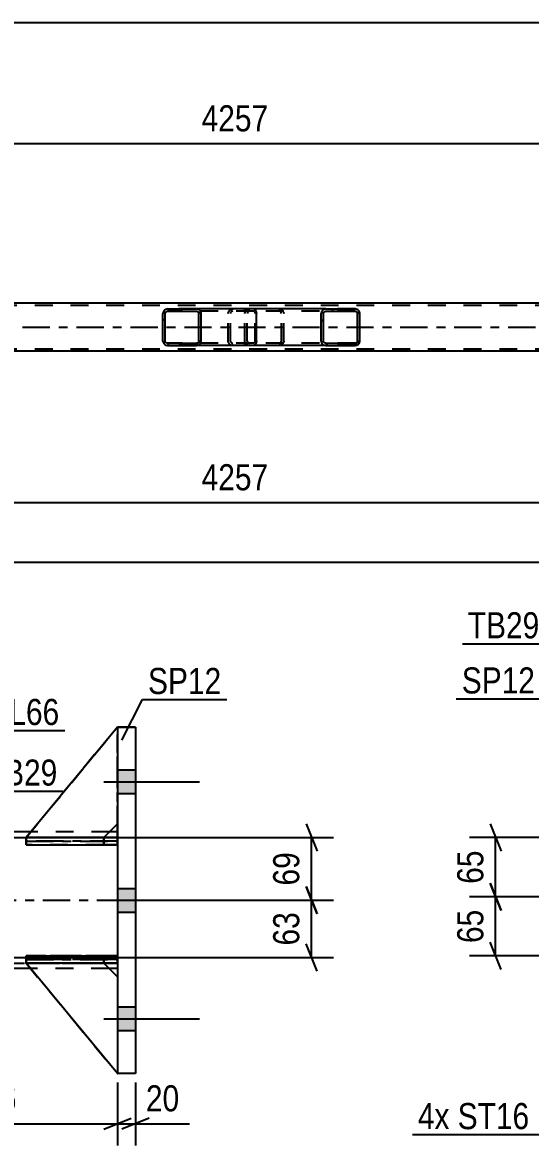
# Model space of a CAD drawing. Header units: millimetres. Extents: x 0 to 841, y 0 to 594.
# Drawn here: x 215.1 to 270.8, y 141.5 to 264.7 of the extents above; entities that cross this region are included whole.
import ezdxf

# ---------------------------------------------------------------- set-up
doc = ezdxf.new("R2010")
doc.units = ezdxf.units.MM
doc.linetypes.add('DXK_LINE_DOT2', pattern=[3.9198, 1.9599, -1.9599])
doc.linetypes.add('DXK_LINE_DOT3', pattern=[5.9187, 2.979, -0.9799, 0.9799, -0.9799])
doc.styles.add('Arial Narrow', font='ARIALN.TTF', dxfattribs={"height": 0.2})

# ---------------------------------------------------------------- blocks, each defined once
blk = doc.blocks.new('Part-247305199-1520 - 1374')
at = {"color": 7, "linetype": 'DXK_LINE_DOT2'}
for p, q in [((215.49, 161.51), (215.49, 162.31)), ((215.49, 162.31), (223.99, 162.31)), ((225.49, 162.31), (215.49, 162.31)), ((223.99, 161.51), (215.49, 161.51)), ((215.49, 161.51), (225.49, 161.51)), ((223.99, 161.51), (223.99, 162.31)), ((223.99, 162.31), (225.49, 162.31)), ((225.49, 161.51), (223.99, 161.51)), ((225.49, 161.51), (225.49, 162.31)), ((225.49, 161.51), (225.49, 162.31)), ((225.49, 162.31), (225.49, 162.31)), ((225.49, 161.51), (225.49, 161.51))]:
    blk.add_line(p, q, dxfattribs=at)
at = {"color": 7, "linetype": 'DXK_LINE_DOT3'}
for p, q in [((225.49, 161.91), (215.49, 161.91)), ((215.49, 161.91), (225.49, 161.91))]:
    blk.add_line(p, q, dxfattribs=at)
blk = doc.blocks.new('Part-247305199-1510 - 1374')
at = {"color": 2, "linetype": 'Continuous'}
for p, q in [((215.49, 161.5), (215.49, 161.5)), ((223.99, 161.5), (215.49, 161.5)), ((225.49, 149.41), (215.49, 161.5)), ((223.99, 161.5), (223.99, 161.5)), ((223.99, 161.5), (225.49, 160))]:
    blk.add_line(p, q, dxfattribs=at)
at = {"color": 7, "linetype": 'DXK_LINE_DOT2'}
for p, q in [((215.49, 161.5), (223.99, 161.5)), ((225.49, 149.41), (215.49, 161.5)), ((223.99, 161.5), (225.49, 160)), ((225.49, 160), (225.49, 149.41))]:
    blk.add_line(p, q, dxfattribs=at)
at = {"color": 7, "linetype": 'DXK_LINE_DOT3'}
for p, q in [((215.49, 161.5), (225.49, 161.5)), ((225.49, 161.5), (225.49, 149.41))]:
    blk.add_line(p, q, dxfattribs=at)
blk = doc.blocks.new('Bolt-247305199-1382 - 1374')
at = {"linetype": 'Continuous'}
for points in [[(227.49, 180.11), (227.49, 182.71), (225.49, 182.71), (225.49, 180.11)], [(227.49, 180.11), (227.49, 182.71), (225.49, 182.71), (225.49, 180.11)], [(227.49, 180.11), (227.49, 182.71), (225.49, 182.71), (225.49, 180.11)], [(227.49, 167.11), (227.49, 169.71), (225.49, 169.71), (225.49, 167.11)], [(227.49, 167.11), (227.49, 169.71), (225.49, 169.71), (225.49, 167.11)], [(227.49, 154.11), (227.49, 156.71), (225.49, 156.71), (225.49, 154.11)], [(227.49, 154.11), (227.49, 156.71), (225.49, 156.71), (225.49, 154.11)], [(227.49, 154.11), (227.49, 156.71), (225.49, 156.71), (225.49, 154.11)]]:
    blk.add_hatch(color=1, dxfattribs=at).paths.add_polyline_path(points)
at = {"color": 1, "linetype": 'Continuous'}
for p, q in [((225.49, 182.71), (227.49, 182.71)), ((225.49, 182.71), (227.49, 182.71)), ((225.49, 182.71), (227.49, 182.71)), ((223.99, 181.41), (234.49, 181.41)), ((223.99, 181.41), (234.49, 181.41)), ((223.99, 181.41), (234.49, 181.41)), ((225.49, 180.11), (227.49, 180.11)), ((225.49, 180.11), (227.49, 180.11)), ((225.49, 180.11), (227.49, 180.11)), ((225.49, 169.71), (227.49, 169.71)), ((225.49, 169.71), (227.49, 169.71)), ((223.99, 168.41), (234.49, 168.41)), ((223.99, 168.41), (234.49, 168.41)), ((225.49, 167.11), (227.49, 167.11)), ((225.49, 167.11), (227.49, 167.11)), ((225.49, 156.71), (227.49, 156.71)), ((225.49, 156.71), (227.49, 156.71)), ((225.49, 156.71), (227.49, 156.71)), ((223.99, 155.41), (234.49, 155.41)), ((223.99, 155.41), (234.49, 155.41)), ((223.99, 155.41), (234.49, 155.41)), ((225.49, 154.11), (227.49, 154.11)), ((225.49, 154.11), (227.49, 154.11)), ((225.49, 154.11), (227.49, 154.11))]:
    blk.add_line(p, q, dxfattribs=at)
blk = doc.blocks.new('Part-247305199-1519 - 1374')
at = {"color": 7, "linetype": 'DXK_LINE_DOT2'}
for p, q in [((225.49, 187.41), (215.49, 175.3)), ((215.49, 175.3), (225.49, 187.41)), ((225.49, 176.8), (225.49, 187.41)), ((223.99, 175.3), (225.49, 176.8)), ((223.99, 175.3), (225.49, 176.8)), ((215.49, 175.3), (223.99, 175.3)), ((215.49, 175.3), (215.49, 175.3)), ((223.99, 175.3), (215.49, 175.3)), ((223.99, 175.3), (223.99, 175.3))]:
    blk.add_line(p, q, dxfattribs=at)
at = {"color": 7, "linetype": 'DXK_LINE_DOT3'}
for p, q in [((225.49, 175.3), (225.49, 187.41)), ((215.49, 175.3), (225.49, 175.3))]:
    blk.add_line(p, q, dxfattribs=at)
blk = doc.blocks.new('Part-247305199-1516 - 1374')
at = {"color": 2, "linetype": 'Continuous'}
for p, q in [((225.49, 187.41), (215.49, 175.3)), ((224, 175.31), (225.49, 176.8)), ((216.74, 175.3), (215.49, 175.3)), ((215.49, 175.3), (215.49, 175.3))]:
    blk.add_line(p, q, dxfattribs=at)
at = {"color": 7, "linetype": 'DXK_LINE_DOT2'}
for p, q in [((215.49, 175.3), (225.49, 187.41)), ((225.49, 176.8), (225.49, 187.41)), ((223.99, 175.3), (225.49, 176.8)), ((223.99, 175.3), (215.49, 175.3)), ((223.99, 175.3), (216.74, 175.3)), ((223.99, 175.3), (224, 175.31)), ((223.99, 175.3), (223.99, 175.3))]:
    blk.add_line(p, q, dxfattribs=at)
at = {"color": 7, "linetype": 'DXK_LINE_DOT3'}
for p, q in [((225.49, 175.3), (225.49, 187.41)), ((215.49, 175.3), (225.49, 175.3))]:
    blk.add_line(p, q, dxfattribs=at)
blk = doc.blocks.new('Part-247305199-1551 - 1374')
at = {"color": 2, "linetype": 'Continuous'}
for p, q in [((225.49, 187.41), (227.49, 187.41)), ((225.49, 187.41), (225.49, 187.41)), ((225.49, 187.41), (225.49, 149.41)), ((227.49, 187.41), (227.49, 187.41)), ((227.49, 187.41), (227.49, 149.41)), ((227.49, 149.41), (225.49, 149.41))]:
    blk.add_line(p, q, dxfattribs=at)
at = {"color": 7, "linetype": 'DXK_LINE_DOT2'}
for p, q in [((227.49, 187.41), (225.49, 187.41)), ((225.49, 187.41), (225.49, 187.41)), ((227.49, 187.41), (227.49, 187.41)), ((227.49, 149.41), (225.49, 149.41))]:
    blk.add_line(p, q, dxfattribs=at)
blk = doc.blocks.new('Part-247305199-1482 - 1374')
at = {"color": 2, "linetype": 'Continuous'}
for p, q in [((215.99, 175.91), (205.49, 175.91)), ((225.49, 175.91), (224.6, 175.91)), ((215.98, 160.91), (205.49, 160.91)), ((225.49, 160.91), (224.58, 160.91))]:
    blk.add_line(p, q, dxfattribs=at)
at = {"color": 7, "linetype": 'DXK_LINE_DOT2'}
for p, q in [((205.49, 160.91), (205.49, 175.91)), ((225.49, 175.31), (205.49, 175.31)), ((224.6, 175.91), (215.99, 175.91)), ((225.49, 175.91), (225.49, 160.91)), ((205.49, 161.51), (225.49, 161.51)), ((224.58, 160.91), (215.98, 160.91))]:
    blk.add_line(p, q, dxfattribs=at)
at = {"color": 7, "linetype": 'DXK_LINE_DOT3'}
blk.add_line((205.49, 168.41), (225.49, 168.41), dxfattribs=at)
blk = doc.blocks.new('Part-247305199-1513 - 1374')
at = {"color": 7, "linetype": 'DXK_LINE_DOT2'}
for p, q in [((215.49, 161.5), (223.99, 161.5)), ((225.49, 149.41), (215.49, 161.5)), ((215.49, 161.5), (215.49, 161.5)), ((223.99, 161.5), (215.49, 161.5)), ((215.49, 161.5), (225.49, 149.41)), ((223.99, 161.5), (225.49, 160)), ((223.99, 161.5), (223.99, 161.5)), ((225.49, 160), (223.99, 161.5)), ((225.49, 160), (225.49, 149.41))]:
    blk.add_line(p, q, dxfattribs=at)
at = {"color": 7, "linetype": 'DXK_LINE_DOT3'}
for p, q in [((215.49, 161.5), (225.49, 161.5)), ((225.49, 161.5), (225.49, 149.41))]:
    blk.add_line(p, q, dxfattribs=at)
blk = doc.blocks.new('Part-247305199-1521 - 1374')
at = {"color": 7, "linetype": 'DXK_LINE_DOT2'}
for p, q in [((215.49, 174.51), (215.49, 175.31)), ((215.49, 175.31), (223.99, 175.31)), ((225.49, 175.31), (215.49, 175.31)), ((223.99, 174.51), (223.99, 175.31)), ((223.99, 175.31), (225.49, 175.31)), ((225.49, 174.51), (225.49, 175.31)), ((225.49, 174.51), (225.49, 175.31)), ((225.49, 175.31), (225.49, 175.31)), ((223.99, 174.51), (215.49, 174.51)), ((215.49, 174.51), (225.49, 174.51)), ((225.49, 174.51), (223.99, 174.51)), ((225.49, 174.51), (225.49, 174.51))]:
    blk.add_line(p, q, dxfattribs=at)
at = {"color": 7, "linetype": 'DXK_LINE_DOT3'}
for p, q in [((225.49, 174.91), (215.49, 174.91)), ((215.49, 174.91), (225.49, 174.91))]:
    blk.add_line(p, q, dxfattribs=at)
blk = doc.blocks.new('Part-247305199-1522 - 1374')
at = {"color": 2, "linetype": 'Continuous'}
for p, q in [((215.49, 162.31), (225.49, 162.31)), ((215.49, 162.31), (215.49, 161.51)), ((225.49, 161.51), (215.49, 161.51)), ((225.49, 162.31), (225.49, 162.31)), ((225.49, 161.51), (225.49, 162.31))]:
    blk.add_line(p, q, dxfattribs=at)
at = {"color": 7, "linetype": 'DXK_LINE_DOT2'}
for p, q in [((223.99, 162.31), (215.49, 162.31)), ((215.49, 161.51), (223.99, 161.51)), ((225.49, 162.31), (223.99, 162.31)), ((223.99, 162.31), (223.99, 161.51)), ((223.99, 161.51), (225.49, 161.51)), ((225.49, 162.31), (225.49, 162.31))]:
    blk.add_line(p, q, dxfattribs=at)
blk = doc.blocks.new('Part-247305199-1523 - 1374')
at = {"color": 2, "linetype": 'Continuous'}
for p, q in [((215.5, 175.31), (215.49, 175.31)), ((215.49, 175.31), (215.49, 174.51)), ((225.49, 175.31), (216.74, 175.31)), ((225.49, 175.31), (225.49, 175.31)), ((225.49, 175.31), (225.49, 174.51)), ((215.49, 174.51), (225.49, 174.51))]:
    blk.add_line(p, q, dxfattribs=at)
at = {"color": 7, "linetype": 'DXK_LINE_DOT2'}
for p, q in [((216.74, 175.31), (215.5, 175.31)), ((223.99, 175.31), (215.5, 175.31)), ((223.99, 175.31), (225.49, 175.31)), ((223.99, 175.31), (223.99, 174.51)), ((225.49, 175.31), (225.49, 175.31)), ((215.49, 174.51), (223.99, 174.51)), ((223.99, 174.51), (225.49, 174.51))]:
    blk.add_line(p, q, dxfattribs=at)
blk = doc.blocks.new('Part-247305199-4329 - 4236')
at = {"linetype": 'Continuous'}
h = blk.add_hatch(dxfattribs=at)
h.set_pattern_fill('', scale=0.7, style=0, pattern_type=0)
h.set_pattern_definition([(45, (252.0505, 232.9789), (-1.57154, 1.57154), [])])
h.paths.add_polyline_path([(252.09, 232.8), (252.05, 232.98), (251.94, 233.13), (251.77, 233.24), (251.58, 233.28), (248.34, 233.28), (248.15, 233.24), (247.98, 233.13), (247.87, 232.98), (247.83, 232.8), (247.83, 229.76), (247.87, 229.57), (247.98, 229.42), (248.15, 229.31), (248.34, 229.28), (251.58, 229.28), (251.77, 229.31), (251.94, 229.42), (252.05, 229.57), (252.09, 229.76)])
h.paths.add_polyline_path([(251.81, 229.66), (251.76, 229.59), (251.68, 229.53), (251.58, 229.52), (248.34, 229.52), (248.25, 229.53), (248.16, 229.59), (248.11, 229.66), (248.09, 229.76), (248.09, 232.8), (248.11, 232.89), (248.16, 232.96), (248.25, 233.02), (248.34, 233.04), (251.58, 233.04), (251.68, 233.02), (251.76, 232.96), (251.81, 232.89), (251.83, 232.8), (251.83, 229.76)])
at = {"color": 7, "linetype": 'DXK_LINE_DOT2'}
for p, q in [((239.48, 232.8), (239.52, 232.98)), ((239.76, 232.89), (239.74, 232.8)), ((239.81, 232.96), (239.76, 232.89)), ((239.8, 233.24), (239.99, 233.28)), ((239.9, 233.02), (239.81, 232.96)), ((239.99, 233.04), (239.9, 233.02)), ((240.48, 233.28), (239.99, 233.28)), ((251.58, 233.04), (239.99, 233.04)), ((243.23, 233.28), (243.42, 233.24)), ((243.33, 233.02), (243.23, 233.04)), ((243.41, 232.96), (243.33, 233.02)), ((243.47, 232.89), (243.41, 232.96)), ((243.48, 232.8), (243.47, 232.89)), ((243.7, 232.98), (243.74, 232.8)), ((251.58, 233.28), (248.34, 233.28)), ((239.48, 229.76), (239.48, 232.8)), ((239.74, 229.76), (239.74, 232.8)), ((243.48, 229.76), (243.48, 232.8)), ((243.74, 229.76), (243.74, 232.8)), ((239.52, 229.57), (239.48, 229.76)), ((239.74, 229.76), (239.76, 229.66)), ((239.76, 229.66), (239.81, 229.59)), ((239.99, 229.28), (239.8, 229.31)), ((239.81, 229.59), (239.9, 229.53)), ((239.9, 229.53), (239.99, 229.52)), ((251.58, 229.52), (239.99, 229.52)), ((240.48, 229.28), (239.99, 229.28)), ((243.23, 229.52), (243.33, 229.53)), ((243.42, 229.31), (243.23, 229.28)), ((243.33, 229.53), (243.41, 229.59)), ((243.41, 229.59), (243.47, 229.66)), ((243.47, 229.66), (243.48, 229.76)), ((243.74, 229.76), (243.7, 229.57)), ((251.58, 229.28), (248.34, 229.28))]:
    blk.add_line(p, q, dxfattribs=at)
at = {"color": 2, "linetype": 'Continuous'}
for p, q in [((248.34, 233.28), (240.48, 233.28)), ((247.87, 232.98), (247.83, 232.8)), ((248.09, 232.8), (248.11, 232.89)), ((248.11, 232.89), (248.16, 232.96)), ((248.34, 233.28), (248.15, 233.24)), ((248.16, 232.96), (248.25, 233.02)), ((248.25, 233.02), (248.34, 233.04)), ((248.34, 233.28), (251.58, 233.28)), ((248.34, 233.04), (251.58, 233.04)), ((251.77, 233.24), (251.58, 233.28)), ((251.58, 233.04), (251.68, 233.02)), ((251.68, 233.02), (251.76, 232.96)), ((251.76, 232.96), (251.81, 232.89)), ((251.81, 232.89), (251.83, 232.8)), ((252.09, 232.8), (252.05, 232.98)), ((247.83, 229.76), (247.83, 232.8)), ((248.09, 229.76), (248.09, 232.8)), ((251.83, 229.76), (251.83, 232.8)), ((252.09, 229.76), (252.09, 232.8)), ((248.34, 229.28), (240.48, 229.28)), ((247.83, 229.76), (247.87, 229.57)), ((248.11, 229.66), (248.09, 229.76)), ((248.16, 229.59), (248.11, 229.66)), ((248.15, 229.31), (248.34, 229.28)), ((248.25, 229.53), (248.16, 229.59)), ((248.34, 229.52), (248.25, 229.53)), ((248.34, 229.52), (251.58, 229.52)), ((248.34, 229.28), (251.58, 229.28)), ((251.68, 229.53), (251.58, 229.52)), ((251.58, 229.28), (251.77, 229.31)), ((251.76, 229.59), (251.68, 229.53)), ((251.81, 229.66), (251.76, 229.59)), ((251.83, 229.76), (251.81, 229.66)), ((252.05, 229.57), (252.09, 229.76))]:
    blk.add_line(p, q, dxfattribs=at)
at = {"color": 7, "linetype": 'DXK_LINE_DOT2'}
for centre, start, end in [((239.97, 232.77), 110.7583, 155.68), ((243.25, 232.77), 24.32, 69.2417), ((239.97, 229.78), 204.32, 249.2417), ((243.25, 229.78), 290.7583, 335.68)]:
    blk.add_arc(centre, 0.496, start, end, dxfattribs=at)
at = {"color": 2, "linetype": 'Continuous'}
for centre, start, end in [((248.32, 232.77), 110.7583, 155.68), ((251.6, 232.77), 24.32, 69.2417), ((248.32, 229.78), 204.32, 249.2417), ((251.6, 229.78), 290.7583, 335.68)]:
    blk.add_arc(centre, 0.496, start, end, dxfattribs=at)
blk = doc.blocks.new('Part-247305199-4330 - 4236')
at = {"linetype": 'Continuous'}
h = blk.add_hatch(dxfattribs=at)
h.set_pattern_fill('', scale=0.7, style=0, pattern_type=0)
h.set_pattern_definition([(45, (234.6397, 232.9789), (-1.57154, 1.57154), [])])
h.paths.add_polyline_path([(234.68, 232.8), (234.64, 232.98), (234.53, 233.13), (234.37, 233.24), (234.18, 233.28), (230.99, 233.28), (230.8, 233.24), (230.64, 233.13), (230.53, 232.98), (230.49, 232.8), (230.49, 229.76), (230.53, 229.57), (230.64, 229.42), (230.8, 229.31), (230.99, 229.28), (234.18, 229.28), (234.37, 229.31), (234.53, 229.42), (234.64, 229.57), (234.68, 229.76)])
h.paths.add_polyline_path([(234.41, 229.66), (234.35, 229.59), (234.27, 229.53), (234.18, 229.52), (230.99, 229.52), (230.89, 229.53), (230.81, 229.59), (230.76, 229.66), (230.74, 229.76), (230.74, 232.8), (230.76, 232.89), (230.81, 232.96), (230.89, 233.02), (230.99, 233.04), (234.18, 233.04), (234.27, 233.02), (234.35, 232.96), (234.41, 232.89), (234.43, 232.8), (234.43, 229.76)])
at = {"color": 2, "linetype": 'Continuous'}
for p, q in [((230.53, 232.98), (230.49, 232.8)), ((230.74, 232.8), (230.76, 232.89)), ((230.76, 232.89), (230.81, 232.96)), ((230.99, 233.28), (230.8, 233.24)), ((230.81, 232.96), (230.89, 233.02)), ((230.89, 233.02), (230.99, 233.04)), ((230.99, 233.28), (234.18, 233.28)), ((230.99, 233.04), (234.18, 233.04)), ((240.48, 233.28), (234.18, 233.28)), ((234.37, 233.24), (234.18, 233.28)), ((234.18, 233.04), (234.27, 233.02)), ((234.27, 233.02), (234.35, 232.96)), ((234.35, 232.96), (234.41, 232.89)), ((234.41, 232.89), (234.43, 232.8)), ((234.68, 232.8), (234.64, 232.98)), ((240.48, 233.28), (240.58, 233.24)), ((240.58, 233.24), (240.67, 233.13)), ((240.67, 233.13), (240.73, 232.98)), ((240.73, 232.98), (240.75, 232.8)), ((230.49, 229.76), (230.49, 232.8)), ((230.74, 229.76), (230.74, 232.8)), ((234.43, 229.76), (234.43, 232.8)), ((234.68, 229.76), (234.68, 232.8)), ((240.75, 229.76), (240.75, 232.8)), ((230.49, 229.76), (230.53, 229.57)), ((230.76, 229.66), (230.74, 229.76)), ((230.81, 229.59), (230.76, 229.66)), ((230.8, 229.31), (230.99, 229.28)), ((230.89, 229.53), (230.81, 229.59)), ((230.99, 229.52), (230.89, 229.53)), ((230.99, 229.52), (234.18, 229.52)), ((230.99, 229.28), (234.18, 229.28)), ((234.27, 229.53), (234.18, 229.52)), ((234.18, 229.28), (234.37, 229.31)), ((240.48, 229.28), (234.18, 229.28)), ((234.35, 229.59), (234.27, 229.53)), ((234.41, 229.66), (234.35, 229.59)), ((234.43, 229.76), (234.41, 229.66)), ((234.64, 229.57), (234.68, 229.76)), ((240.58, 229.31), (240.48, 229.28)), ((240.67, 229.42), (240.58, 229.31)), ((240.73, 229.57), (240.67, 229.42)), ((240.75, 229.76), (240.73, 229.57))]:
    blk.add_line(p, q, dxfattribs=at)
at = {"color": 7, "linetype": 'DXK_LINE_DOT2'}
for p, q in [((234.18, 233.28), (230.99, 233.28)), ((240.48, 233.04), (230.99, 233.04)), ((237.64, 232.8), (237.68, 232.98)), ((237.91, 232.89), (237.89, 232.8)), ((237.96, 232.96), (237.91, 232.89)), ((237.95, 233.24), (238.14, 233.28)), ((238.04, 233.02), (237.96, 232.96)), ((238.14, 233.04), (238.04, 233.02)), ((239.48, 233.04), (239.48, 233.28)), ((240.53, 233.02), (240.48, 233.04)), ((240.57, 232.96), (240.53, 233.02)), ((240.6, 232.89), (240.57, 232.96)), ((240.61, 232.8), (240.6, 232.89)), ((237.64, 229.76), (237.64, 232.8)), ((237.89, 229.76), (237.89, 232.8)), ((240.61, 229.76), (240.61, 232.8)), ((240.48, 229.52), (230.99, 229.52)), ((234.18, 229.28), (230.99, 229.28)), ((237.68, 229.57), (237.64, 229.76)), ((237.89, 229.76), (237.91, 229.66)), ((237.91, 229.66), (237.96, 229.59)), ((238.14, 229.28), (237.95, 229.31)), ((237.96, 229.59), (237.99, 229.57)), ((237.99, 229.57), (238.04, 229.53)), ((238.04, 229.53), (238.14, 229.52)), ((239.48, 229.28), (239.48, 229.52)), ((240.48, 229.52), (240.53, 229.53)), ((240.53, 229.53), (240.57, 229.59)), ((240.57, 229.59), (240.6, 229.66)), ((240.6, 229.66), (240.61, 229.76))]:
    blk.add_line(p, q, dxfattribs=at)
at = {"color": 2, "linetype": 'Continuous'}
for centre, start, end in [((230.98, 232.78), 111.1941, 156.1506), ((234.19, 232.78), 23.8494, 68.8059), ((230.98, 229.77), 203.8494, 248.8059), ((234.19, 229.77), 291.1941, 336.1506)]:
    blk.add_arc(centre, 0.492, start, end, dxfattribs=at)
at = {"color": 7, "linetype": 'DXK_LINE_DOT2'}
for centre, start, end in [((238.13, 232.78), 111.1941, 156.1506), ((238.13, 229.77), 203.8494, 248.8059)]:
    blk.add_arc(centre, 0.492, start, end, dxfattribs=at)
blk = doc.blocks.new('Part-247305199-4423 - 4236')
at = {"color": 7, "linetype": 'DXK_LINE_DOT2'}
for p, q in [((720.13, 233.68), (61.21, 233.68)), ((720.13, 228.88), (61.21, 228.88))]:
    blk.add_line(p, q, dxfattribs=at)
at = {"color": 2, "linetype": 'Continuous'}
for p, q in [((322.72, 233.92), (158.45, 233.92)), ((322.72, 228.64), (158.45, 228.64))]:
    blk.add_line(p, q, dxfattribs=at)
at = {"color": 7, "linetype": 'DXK_LINE_DOT3'}
blk.add_line((61.21, 231.28), (720.13, 231.28), dxfattribs=at)
blk = doc.blocks.new('StraightDimension-247305199-59910 - 1374')
at = {"color": 7, "linetype": 'Continuous'}
for p, q in [((225.49, 148.41), (225.49, 141.5)), ((227.49, 148.41), (227.49, 141.5)), ((223.99, 143.3), (226.99, 144.5)), ((228.99, 144.5), (225.99, 143.3)), ((225.49, 143.9), (227.49, 143.9)), ((227.49, 143.9), (233.4, 143.9)), ((227.49, 143.9), (233.4, 143.9))]:
    blk.add_line(p, q, dxfattribs=at)
at = {"color": 0}
blk.add_wipeout([(232.87, 144.65), (232.87, 148.85), (228.02, 148.85), (228.02, 144.65)], dxfattribs=at)
at = {"color": 3, "style": 'Arial Narrow'}
blk.add_text('20', height=2.863, dxfattribs=at).set_placement((228.62, 145.25))
blk = doc.blocks.new('StraightDimension-247305199-59911 - 1374')
at = {"color": 7, "linetype": 'Continuous'}
for p, q in [((197.89, 167.75), (197.89, 141.5)), ((225.49, 148.41), (225.49, 141.5)), ((199.39, 144.5), (196.39, 143.3)), ((223.99, 143.3), (226.99, 144.5)), ((197.89, 143.9), (225.49, 143.9))]:
    blk.add_line(p, q, dxfattribs=at)
at = {"color": 0}
blk.add_wipeout([(215.03, 144.65), (215.03, 148.85), (208.35, 148.85), (208.35, 144.65)], dxfattribs=at)
at = {"color": 3, "style": 'Arial Narrow'}
blk.add_text('276', height=2.863, dxfattribs=at).set_placement((208.95, 145.25))
blk = doc.blocks.new('StraightDimension-247305199-55604 - 1374')
at = {"color": 7, "linetype": 'Continuous'}
for p, q in [((246.19, 176.8), (247.39, 173.8)), ((204.29, 175.3), (249.19, 175.3)), ((246.79, 168.41), (246.79, 175.3)), ((247.39, 166.91), (246.19, 169.91)), ((232.27, 168.41), (249.19, 168.41))]:
    blk.add_line(p, q, dxfattribs=at)
at = {"color": 0}
blk.add_wipeout([(246.04, 174.28), (241.84, 174.28), (241.84, 169.43), (246.04, 169.43)], dxfattribs=at)
at = {"color": 3, "style": 'Arial Narrow'}
blk.add_text('69', height=2.863, rotation=90.0002, dxfattribs=at).set_placement((245.44, 170.03))
blk = doc.blocks.new('StraightDimension-247305199-55605 - 1374')
at = {"color": 7, "linetype": 'Continuous'}
for p, q in [((246.19, 169.91), (247.39, 166.91)), ((232.27, 168.41), (249.19, 168.41)), ((246.79, 162.15), (246.79, 168.41)), ((247.39, 160.65), (246.19, 163.65)), ((204.29, 162.15), (249.19, 162.15))]:
    blk.add_line(p, q, dxfattribs=at)
at = {"color": 0}
blk.add_wipeout([(246.04, 167.71), (241.84, 167.71), (241.84, 162.85), (246.04, 162.85)], dxfattribs=at)
at = {"color": 3, "style": 'Arial Narrow'}
blk.add_text('63', height=2.863, rotation=90.0002, dxfattribs=at).set_placement((245.44, 163.45))
blk = doc.blocks.new('StraightDimension-247305199-55220 - 4236')
at = {"color": 7, "linetype": 'Continuous'}
blk.add_line((52.59, 264.72), (728.75, 264.72), dxfattribs=at)
blk = doc.blocks.new('StraightDimension-247305199-55175 - 4236')
at = {"color": 7, "linetype": 'Continuous'}
blk.add_line((153.25, 251.42), (323.52, 251.42), dxfattribs=at)
at = {"color": 0}
blk.add_wipeout([(242.64, 252.17), (242.64, 256.37), (234.13, 256.37), (234.13, 252.17)], dxfattribs=at)
at = {"color": 3, "style": 'Arial Narrow'}
blk.add_text('4257', height=2.863, dxfattribs=at).set_placement((234.73, 252.77))
blk = doc.blocks.new('StraightDimension-247305199-55198 - 4236')
at = {"color": 7, "linetype": 'Continuous'}
blk.add_line((153.25, 212.04), (323.52, 212.04), dxfattribs=at)
at = {"color": 0}
blk.add_wipeout([(242.64, 212.79), (242.64, 216.99), (234.13, 216.99), (234.13, 212.79)], dxfattribs=at)
at = {"color": 3, "style": 'Arial Narrow'}
blk.add_text('4257', height=2.863, dxfattribs=at).set_placement((234.73, 213.39))
blk = doc.blocks.new('StraightDimension-247305199-55250 - 4236')
at = {"color": 7, "linetype": 'Continuous'}
blk.add_line((51.95, 205.52), (729.39, 205.52), dxfattribs=at)
blk = doc.blocks.new('StraightDimension-247305199-55726 - 3830')
at = {"color": 7, "linetype": 'Continuous'}
for p, q in [((266.38, 176.8), (267.58, 173.8)), ((283.26, 175.3), (264.13, 175.3)), ((266.98, 168.8), (266.98, 175.3)), ((267.58, 167.3), (266.38, 170.3)), ((295.76, 168.8), (264.13, 168.8))]:
    blk.add_line(p, q, dxfattribs=at)
at = {"color": 0}
blk.add_wipeout([(266.23, 174.48), (262.03, 174.48), (262.03, 169.62), (266.23, 169.62)], dxfattribs=at)
at = {"color": 3, "style": 'Arial Narrow'}
blk.add_text('65', height=2.863, rotation=90.0002, dxfattribs=at).set_placement((265.63, 170.22))
blk = doc.blocks.new('StraightDimension-247305199-55727 - 3830')
at = {"color": 7, "linetype": 'Continuous'}
for p, q in [((266.38, 170.3), (267.58, 167.3)), ((295.76, 168.8), (264.13, 168.8)), ((266.98, 162.3), (266.98, 168.8)), ((267.58, 160.8), (266.38, 163.8)), ((283.26, 162.3), (264.13, 162.3))]:
    blk.add_line(p, q, dxfattribs=at)
at = {"color": 0}
blk.add_wipeout([(266.23, 167.98), (262.03, 167.98), (262.03, 163.12), (266.23, 163.12)], dxfattribs=at)
at = {"color": 3, "style": 'Arial Narrow'}
blk.add_text('65', height=2.863, rotation=90.0002, dxfattribs=at).set_placement((265.63, 163.72))
blk = doc.blocks.new('Mark-247305199-1478 - 1374')
at = {"color": 0}
blk.add_wipeout([(218.91, 180.99), (218.91, 183.99), (211.06, 183.99), (211.06, 180.99)], dxfattribs=at)
blk.add_wipeout([(218.91, 180.99), (218.91, 183.99), (211.06, 183.99), (211.06, 180.99)], dxfattribs=at)
at = {"color": 30, "linetype": 'Continuous'}
for p, q in [((206.55, 173.88), (210.46, 180.39)), ((210.46, 180.39), (219.51, 180.39))]:
    blk.add_line(p, q, dxfattribs=at)
at = {"color": 3, "style": 'Arial Narrow'}
blk.add_text('TB29', height=2.863, dxfattribs=at).set_placement((211.06, 180.99))
blk = doc.blocks.new('Mark-247305199-1493 - 1374')
at = {"color": 0}
blk.add_wipeout([(219.13, 187.64), (219.13, 190.64), (211.45, 190.64), (211.45, 187.64)], dxfattribs=at)
blk.add_wipeout([(219.13, 187.64), (219.13, 190.64), (211.45, 190.64), (211.45, 187.64)], dxfattribs=at)
at = {"color": 30, "linetype": 'Continuous'}
for p, q in [((205.02, 175.89), (210.85, 187.04)), ((210.85, 187.04), (219.73, 187.04))]:
    blk.add_line(p, q, dxfattribs=at)
at = {"color": 3, "style": 'Arial Narrow'}
blk.add_text('PL66', height=2.863, dxfattribs=at).set_placement((211.45, 187.64))
blk = doc.blocks.new('Mark-247305199-1547 - 1374')
at = {"color": 0}
blk.add_wipeout([(236.89, 191.04), (236.89, 194.04), (228.85, 194.04), (228.85, 191.04)], dxfattribs=at)
blk.add_wipeout([(236.89, 191.04), (236.89, 194.04), (228.85, 194.04), (228.85, 191.04)], dxfattribs=at)
at = {"color": 30, "linetype": 'Continuous'}
for p, q in [((225.98, 185.97), (228.25, 190.44)), ((228.25, 190.44), (237.49, 190.44))]:
    blk.add_line(p, q, dxfattribs=at)
at = {"color": 3, "style": 'Arial Narrow'}
blk.add_text('SP12', height=2.863, dxfattribs=at).set_placement((228.85, 191.04))
blk = doc.blocks.new('Mark-247305199-3881 - 3830')
at = {"color": 0}
blk.add_wipeout([(271.31, 191.1), (271.31, 194.1), (263.27, 194.1), (263.27, 191.1)], dxfattribs=at)
blk.add_wipeout([(271.31, 191.1), (271.31, 194.1), (263.27, 194.1), (263.27, 191.1)], dxfattribs=at)
at = {"color": 30, "linetype": 'Continuous'}
for p in [(262.67, 190.5), (275.92, 183.13)]:
    blk.add_line(p, (271.91, 190.5), dxfattribs=at)
at = {"color": 3, "style": 'Arial Narrow'}
blk.add_text('SP12', height=2.863, dxfattribs=at).set_placement((263.27, 191.1))
blk = doc.blocks.new('Mark-247305199-3958 - 3830')
at = {"color": 0}
blk.add_wipeout([(271.79, 197.15), (271.79, 200.15), (263.93, 200.15), (263.93, 197.15)], dxfattribs=at)
blk.add_wipeout([(271.79, 197.15), (271.79, 200.15), (263.93, 200.15), (263.93, 197.15)], dxfattribs=at)
at = {"color": 30, "linetype": 'Continuous'}
for p in [(263.33, 196.55), (289.28, 171.12)]:
    blk.add_line(p, (272.39, 196.55), dxfattribs=at)
at = {"color": 3, "style": 'Arial Narrow'}
blk.add_text('TB29', height=2.863, dxfattribs=at).set_placement((263.93, 197.15))
blk = doc.blocks.new('MarkSet-247305199-4078 - 3830')
at = {"color": 0}
for points in [[(261.92, 143.3), (261.92, 146.3), (258.45, 146.3), (258.45, 143.3)], [(270.68, 143.3), (270.68, 146.3), (262.82, 146.3), (262.82, 143.3)], [(276.14, 143.3), (276.14, 146.3), (271.58, 146.3), (271.58, 143.3)]]:
    blk.add_wipeout(points, dxfattribs=at)
for points in [[(261.92, 143.3), (261.92, 146.3), (258.45, 146.3), (258.45, 143.3)], [(270.68, 143.3), (270.68, 146.3), (262.82, 146.3), (262.82, 143.3)], [(276.14, 143.3), (276.14, 146.3), (271.58, 146.3), (271.58, 143.3)]]:
    blk.add_wipeout(points, dxfattribs=at)
at = {"color": 30, "linetype": 'Continuous'}
for p in [(282.9, 161.9), (257.85, 142.7)]:
    blk.add_line(p, (276.74, 142.7), dxfattribs=at)
at = {"color": 3, "style": 'Arial Narrow'}
for s, p in [('4x', (258.45, 143.3)), ('ST16', (262.82, 143.3)), ('NS', (271.58, 143.3))]:
    blk.add_text(s, height=2.863, dxfattribs=at).set_placement(p)

msp = doc.modelspace()

# ---------------------------------------------------------------- block references
for name in ['StraightDimension-247305199-55220 - 4236', 'Part-247305199-4423 - 4236', 'Part-247305199-4330 - 4236', 'Part-247305199-4329 - 4236', 'StraightDimension-247305199-55198 - 4236', 'Mark-247305199-3881 - 3830', 'Part-247305199-1519 - 1374', 'Part-247305199-1516 - 1374', 'Part-247305199-1551 - 1374', 'Bolt-247305199-1382 - 1374', 'StraightDimension-247305199-55726 - 3830', 'Part-247305199-1482 - 1374', 'Part-247305199-1521 - 1374', 'Part-247305199-1523 - 1374', 'Part-247305199-1520 - 1374', 'Part-247305199-1522 - 1374', 'Part-247305199-1510 - 1374', 'Part-247305199-1513 - 1374']:
    msp.add_blockref(name, (0, 0))

# ---------------------------------------------------------------- next in the draw order: block references
for name in ['StraightDimension-247305199-55175 - 4236', 'StraightDimension-247305199-55250 - 4236', 'Mark-247305199-3958 - 3830', 'Mark-247305199-1547 - 1374', 'StraightDimension-247305199-55727 - 3830', 'StraightDimension-247305199-59910 - 1374']:
    msp.add_blockref(name, (0, 0))

# ---------------------------------------------------------------- next in the draw order: block references
for name in ['StraightDimension-247305199-59911 - 1374', 'MarkSet-247305199-4078 - 3830']:
    msp.add_blockref(name, (0, 0))

# ---------------------------------------------------------------- next in the draw order: block references
msp.add_blockref('StraightDimension-247305199-55604 - 1374', (0, 0))

# ---------------------------------------------------------------- next in the draw order: block references
for name in ['Mark-247305199-1478 - 1374', 'StraightDimension-247305199-55605 - 1374']:
    msp.add_blockref(name, (0, 0))

# ---------------------------------------------------------------- next in the draw order: block references
msp.add_blockref('Mark-247305199-1493 - 1374', (0, 0))

doc.saveas('drawing.dxf')
